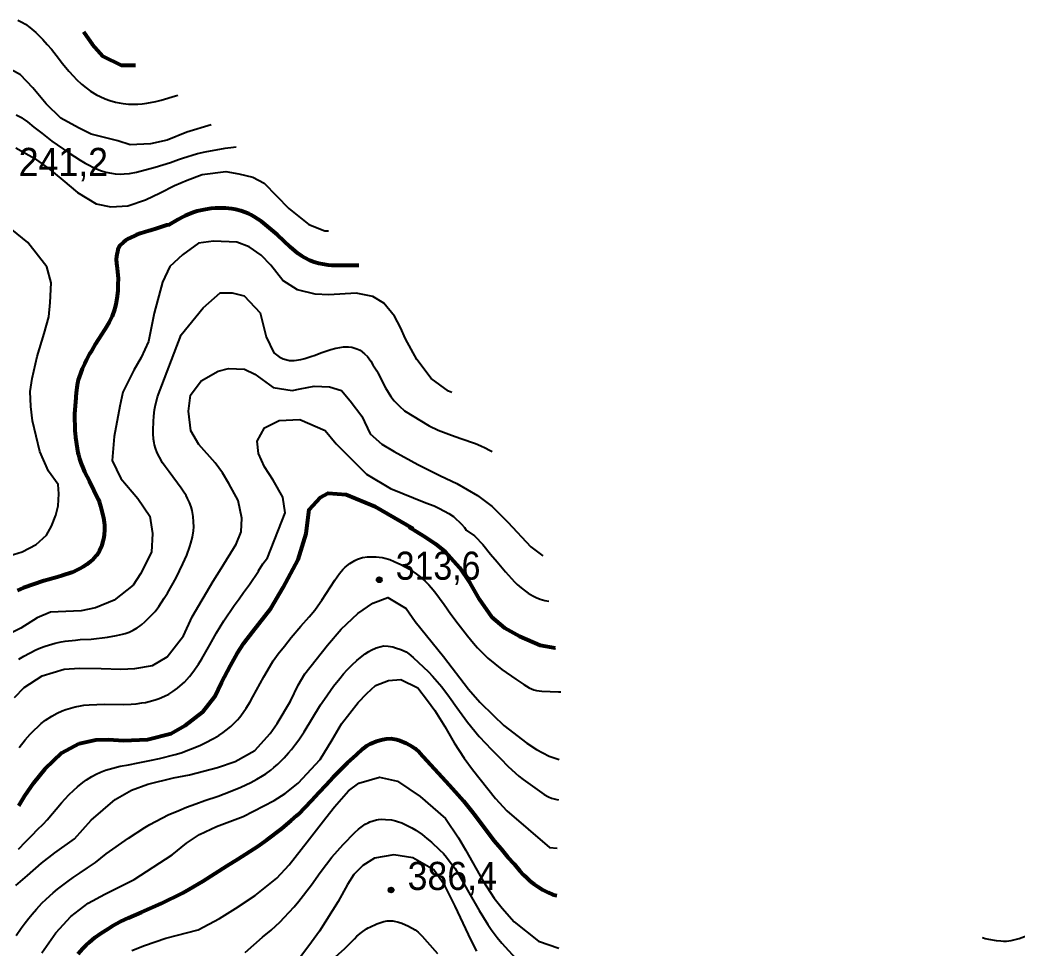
# Model space of a CAD drawing. Header units: metres. Extents: x 552626 to 559174, y 1843804 to 1852371.
# Drawn here: x 557821 to 558429, y 1850336 to 1850898 of the extents above; entities that cross this region are included whole.
import ezdxf

# ---------------------------------------------------------------- set-up
doc = ezdxf.new("R2010")
doc.units = ezdxf.units.M
doc.header["$LTSCALE"] = 6.8
for name, color, linetype, lineweight in [('1', 7, 'Continuous', 25), ('2', 7, 'Continuous', 53), ('5', 7, 'Continuous', 25)]:
    doc.layers.add(name, color=color, linetype=linetype, lineweight=lineweight)

msp = doc.modelspace()

# ---------------------------------------------------------------- hatches: boundary and pattern name
at = {"layer": '5'}
for points in [[(558039.61, 1850559.8, 1), (558036.61, 1850559.8, 1)], [(558046.76, 1850372.1, 1), (558043.76, 1850372.1, 1)]]:
    msp.add_hatch(color=256, dxfattribs=at).paths.add_polyline_path(points)

# ---------------------------------------------------------------- linework, layer by layer
at = {"layer": '1'}
for points in [[(557819.5, 1850898.38), (557821.87, 1850897.17)], [(557821.87, 1850897.17), (557824.05, 1850895.82), (557826.68, 1850893.9), (557830.31, 1850890.9), (557832.97, 1850888.32), (557834.63, 1850886.56), (557837.23, 1850883.67), (557839.73, 1850880.74), (557842.67, 1850877.08), (557846.42, 1850872.18), (557850.4, 1850867.42), (557853.09, 1850864.4), (557854.95, 1850862.45), (557858.03, 1850859.61), (557860.7, 1850857.43), (557863.47, 1850855.42), (557866.95, 1850853.25), (557869.26, 1850852.08), (557872.19, 1850850.81), (557875.04, 1850849.79), (557878.51, 1850848.81), (557880.81, 1850848.32), (557883.08, 1850847.94), (557886.46, 1850847.6), (557889.17, 1850847.52), (557891.96, 1850847.58), (557894.74, 1850847.79), (557897.47, 1850848.16), (557902.88, 1850849.18), (557906.22, 1850849.97), (557914.86, 1850852.5), (557916.15, 1850852.9)], [(557863.85, 1850829.3), (557856.09, 1850833.19), (557845.41, 1850839.01), (557836.68, 1850847.75), (557828.43, 1850857.46), (557821.16, 1850865.23), (557813.39, 1850869.59)], [(557818.49, 1850840.98), (557821.28, 1850839.65), (557822.03, 1850839.2), (557822.77, 1850838.73), (557825.36, 1850836.75), (557829.09, 1850833.65), (557834.04, 1850829.92), (557840.06, 1850825.16), (557850.28, 1850818.06), (557857.12, 1850813.61), (557860.18, 1850811.78), (557862.13, 1850810.73), (557865.24, 1850809.21), (557869.46, 1850807.42), (557872.74, 1850806.42), (557876.06, 1850805.74), (557878.27, 1850805.43), (557881.66, 1850805.21), (557883.74, 1850805.3), (557886.99, 1850805.65), (557891.27, 1850806.36), (557902.59, 1850809.4), (557911.8, 1850812.29), (557916.56, 1850814.01), (557919.17, 1850814.86), (557928.14, 1850817.57), (557932.78, 1850818.62), (557944.86, 1850820.93), (557949.86, 1850821.52), (557951.62, 1850821.65)], [(557936.49, 1850834.98), (557921.78, 1850830.52), (557909.72, 1850825.79), (557899.68, 1850823.61), (557887.41, 1850822.97), (557879.86, 1850825.42), (557863.85, 1850829.3)], [(557818.17, 1850821.19), (557829.31, 1850814.88), (557838.56, 1850808.23), (557846.66, 1850801.57), (557855.49, 1850794.1), (557866.94, 1850787.31), (557875.64, 1850785.48), (557885.99, 1850786.03), (557896.65, 1850789.56), (557905.66, 1850793.94), (557914.17, 1850798.26), (557921.89, 1850801.59), (557931.02, 1850804.96), (557945.34, 1850806.73), (557953.14, 1850805.27), (557961.53, 1850803.33), (557968.39, 1850799.73), (557983.42, 1850784.32), (557995.52, 1850774.62), (558005.19, 1850770.98), (558007.45, 1850770.87)], [(557803.44, 1850571.04), (557822.11, 1850576.6), (557830.55, 1850581.04), (557836.76, 1850586.81), (557839.87, 1850592.14), (557842.54, 1850598.81), (557843.87, 1850604.58), (557844.31, 1850611.69), (557843.76, 1850617.47), (557838.08, 1850625.43), (557832.73, 1850637.29), (557828.41, 1850655.96), (557827.41, 1850664.59), (557827.01, 1850673.67), (557828.03, 1850681.63), (557831.14, 1850694.85), (557835.46, 1850708.72), (557838.16, 1850718.8), (557839.09, 1850727.53), (557839.52, 1850739.41), (557837.01, 1850749.02), (557825.52, 1850763.91), (557815.76, 1850771.66)], [(558082.1, 1850673.1), (558079.98, 1850673.83), (558069.46, 1850681.49), (558060.92, 1850693.11), (558053.96, 1850705.56), (558050.86, 1850712.41), (558047.25, 1850719.19), (558040.93, 1850727.21), (558034.31, 1850731.08), (558024.17, 1850733.13), (558007.7, 1850732.14), (557999.29, 1850732.59), (557988.58, 1850735.09), (557979.82, 1850740.9), (557972.44, 1850750.21), (557966.75, 1850756.11), (557959.48, 1850761.19), (557951.96, 1850763.93), (557937.74, 1850764.61), (557928.74, 1850763.45), (557919.01, 1850756.42), (557911.47, 1850749.25), (557907.02, 1850739.86), (557901.98, 1850721.02), (557898.55, 1850703.91), (557894.12, 1850694.27), (557889.61, 1850686.55), (557883.03, 1850673.32), (557881.17, 1850664.88), (557877.77, 1850646.36), (557876.46, 1850631.93), (557881.84, 1850620.98), (557891.96, 1850609.02), (557899.36, 1850598.3)], [(557902.57, 1850664.63), (557903.9, 1850670.51), (557918.32, 1850707.9), (557931.63, 1850724.28), (557941.91, 1850733.37), (557949.17, 1850733.37), (557956.42, 1850731.56), (557966.1, 1850721.24), (557969.73, 1850706.69), (557974.32, 1850697.12), (557974.36, 1850697.07), (557977.47, 1850694.6), (557979.98, 1850693.43), (557983.83, 1850692.5), (557986.57, 1850692.45), (557990.62, 1850693.01), (557993.1, 1850693.66), (557997.32, 1850695.05), (557998.82, 1850695.5), (558000.3, 1850696.13), (558002.84, 1850697.06), (558008.82, 1850699.02), (558011.74, 1850699.81), (558014.24, 1850700.28), (558016.48, 1850700.63), (558019.59, 1850700.62), (558021.61, 1850700.49), (558024.56, 1850699.46), (558026.48, 1850698.59), (558029.19, 1850696.43), (558030.92, 1850694.9), (558033.07, 1850692.04), (558034.24, 1850689.8), (558036.58, 1850686.15), (558037.16, 1850685.03), (558039.26, 1850681.07), (558041.06, 1850677.35), (558041.86, 1850675.89), (558045.03, 1850670.6), (558047.14, 1850668.1), (558050.36, 1850664.73), (558053.41, 1850661.98), (558068.35, 1850652.88), (558073.71, 1850650.37), (558081.73, 1850647.26), (558087.45, 1850645.33), (558096.33, 1850642.17), (558099.54, 1850640.82), (558102.21, 1850639.56), (558104.8, 1850638.2), (558106.39, 1850637.28)], [(557817.46, 1850488.46), (557823.19, 1850494.51), (557834.2, 1850501.7), (557847.5, 1850505.67), (557856.81, 1850506.35), (557869.96, 1850506.06), (557881.84, 1850505.62), (557890.28, 1850506.08), (557900.99, 1850507.95), (557909.78, 1850513.21), (557919.63, 1850525.91), (557924.87, 1850537.44), (557937.57, 1850558.96), (557942.48, 1850566.6), (557951.46, 1850581.39), (557954.48, 1850588.68), (557955.07, 1850596.98), (557952.68, 1850607.64), (557947.12, 1850618.06), (557943.28, 1850624.56), (557938.74, 1850630.47), (557928.86, 1850641.55), (557924.17, 1850649.89), (557922.69, 1850661.68), (557924, 1850671.47), (557930.35, 1850680.05), (557940.62, 1850685.88), (557946.83, 1850687.65), (557956.6, 1850687.21), (557962.82, 1850684.1), (557973.91, 1850676.1), (557985.46, 1850674.33), (557990.34, 1850675.22), (557998.77, 1850676.99), (558008.1, 1850676.55), (558015.2, 1850674.33), (558020.53, 1850668.11), (558027.63, 1850658.78), (558032.51, 1850648.12), (558039.62, 1850641.9), (558047.16, 1850637.46), (558061.37, 1850629.46), (558065.51, 1850627.41), (558075.18, 1850622.74), (558085.1, 1850618.09), (558097.51, 1850610.77), (558106.51, 1850604.09), (558115.83, 1850594.61), (558129.88, 1850579.77), (558137.06, 1850574.29)], [(557820.07, 1850511.75), (557823.08, 1850513.5), (557830.39, 1850517.31), (557833.12, 1850518.57), (557836.08, 1850519.66), (557841.96, 1850521.44), (557845.59, 1850522.25), (557848.15, 1850522.62), (557854.33, 1850523.32), (557857.2, 1850523.57), (557863.84, 1850523.92), (557873.8, 1850525.01), (557879.12, 1850525.97), (557882.71, 1850526.79), (557884.35, 1850527.26), (557886.71, 1850528.12), (557889.18, 1850529.31), (557891.62, 1850530.68), (557893.5, 1850531.93), (557894.53, 1850532.72), (557896.36, 1850534.34), (557899.12, 1850537.06), (557902.44, 1850540.66), (557904.71, 1850543.69), (557908.06, 1850548.66), (557909.94, 1850551.67), (557915.16, 1850560.98), (557919.35, 1850569.45), (557920.52, 1850571.99), (557921.61, 1850574.63), (557923.54, 1850579.82), (557924.21, 1850581.9), (557925.1, 1850585.54), (557925.69, 1850589.35), (557925.83, 1850591.74), (557925.8, 1850594.81), (557925.56, 1850598.01), (557925.2, 1850600.47), (557924.92, 1850601.74), (557924.27, 1850603.87), (557923.27, 1850606.43), (557922.18, 1850608.91), (557921.24, 1850610.77), (557919.56, 1850613.46), (557918.35, 1850615.15), (557910.92, 1850624.99), (557908.5, 1850628.27), (557907.02, 1850630.43), (557905.06, 1850633.87), (557903.76, 1850636.67), (557902.73, 1850639.37), (557902.12, 1850641.47), (557901.86, 1850642.67), (557901.55, 1850644.89), (557901.32, 1850648.29), (557901.3, 1850650.35), (557901.49, 1850655.62), (557901.73, 1850658.78), (557902.18, 1850662.58), (557902.57, 1850664.63)], [(557820.24, 1850458.26), (557823.94, 1850462.9), (557827.01, 1850466.44), (557829.44, 1850468.96), (557831.47, 1850470.9), (557833.57, 1850472.76), (557836.29, 1850474.89), (557840.1, 1850477.35), (557843.16, 1850479.02), (557846.35, 1850480.47), (557848.51, 1850481.28), (557851.3, 1850482.17), (557854.07, 1850482.86), (557857.37, 1850483.5), (557859.45, 1850483.82), (557862.69, 1850484.16), (557871.94, 1850484.44), (557883.29, 1850484.37), (557888.05, 1850484.56), (557890.95, 1850484.79), (557894.51, 1850485.23), (557896.73, 1850485.62), (557898.96, 1850486.12), (557902.57, 1850487.14), (557904.88, 1850487.93), (557908.17, 1850489.3), (557910.71, 1850490.61), (557913.24, 1850492.15), (557916.1, 1850494.18), (557917.75, 1850495.52), (557920.19, 1850497.8), (557923.27, 1850501.21), (557925.4, 1850503.96), (557928.73, 1850508.76), (557930.69, 1850511.84), (557935.68, 1850520.45), (557939.67, 1850527.69), (557943.99, 1850534.85), (557950.36, 1850544.11), (557953.32, 1850548.14), (557956.04, 1850552.02), (557959.64, 1850556.86), (557964.96, 1850564.94), (557965.09, 1850565.18), (557967.58, 1850569.34), (557970.53, 1850573.06), (557981.17, 1850600.25), (557979.7, 1850609.8), (557973.83, 1850620.08), (557968.69, 1850628.16), (557965.02, 1850636.23), (557964.29, 1850643.58), (557968.69, 1850651.65), (557977.5, 1850656.06), (557989.97, 1850656.79), (558005.39, 1850650.18), (558011.99, 1850642.11), (558030.34, 1850623.75), (558045.01, 1850614.94)], [(558045.01, 1850614.94), (558066.29, 1850606.23), (558071.32, 1850604.53), (558074.13, 1850603.12), (558077.62, 1850601.33), (558080.17, 1850599.79), (558083.02, 1850598.02), (558084.47, 1850596.55), (558086.7, 1850594.61), (558087.93, 1850593.48), (558089.64, 1850591.3), (558090.62, 1850589.86), (558095.71, 1850586.37), (558096.19, 1850585.88), (558100.7, 1850581.05), (558105.48, 1850575.31), (558109.53, 1850570.59), (558114.44, 1850564.52), (558120, 1850558.48), (558121.49, 1850556.95), (558123.91, 1850554.83), (558126.49, 1850552.9), (558128.26, 1850551.69), (558131.1, 1850549.98), (558132.96, 1850549.05), (558135.47, 1850548.06), (558138.24, 1850547.29), (558140.75, 1850546.79)], [(557899.36, 1850598.3), (557900.95, 1850587.81), (557900.32, 1850576.55), (557893.73, 1850563.32), (557889.24, 1850556.5), (557877.82, 1850547.34), (557866.38, 1850542.81), (557857.84, 1850541.06), (557839.16, 1850540.2), (557831.08, 1850536.7), (557821.25, 1850530.43), (557810.55, 1850525.08)], [(557845.92, 1850424.83), (557850.36, 1850429.64), (557853.39, 1850432.57), (557855.46, 1850434.4), (557858.78, 1850437.09), (557860.93, 1850438.66), (557864.2, 1850440.72), (557866.84, 1850442.15), (557869.45, 1850443.41), (557872.51, 1850444.61), (557881.37, 1850446.97), (557886.43, 1850447.86), (557892.17, 1850449.12), (557899.29, 1850450.34), (557905.14, 1850451.62), (557914.65, 1850454.01), (557918.33, 1850455.16), (557929.53, 1850459.53), (557932.47, 1850460.95), (557938.22, 1850463.95), (557941, 1850465.54), (557943.64, 1850467.31), (557945.59, 1850468.78), (557948.33, 1850471.06), (557950.83, 1850473.44), (557952.36, 1850475.06), (557953.8, 1850476.74), (557955.82, 1850479.42), (557957.68, 1850482.18), (557959.97, 1850485.92), (557961.72, 1850488.97), (557968.3, 1850501.12), (557971.63, 1850506.99), (557974, 1850510.68), (557977.03, 1850514.87), (557980.71, 1850519.64), (557984.9, 1850524.81), (557990.73, 1850531.71), (557995.73, 1850537.28), (557999.04, 1850541.43), (558001.01, 1850544.08), (558003.43, 1850547.53), (558011.18, 1850559.6), (558014.06, 1850563.65), (558016.13, 1850566.02), (558017.48, 1850567.31), (558020.3, 1850569.58), (558023.33, 1850571.5), (558024.16, 1850571.92), (558024.98, 1850572.28), (558027.9, 1850573.19), (558030.95, 1850573.61), (558032.77, 1850573.7), (558036.3, 1850573.64), (558039.79, 1850573.25), (558041.55, 1850572.89), (558044.42, 1850571.98), (558047.07, 1850570.87), (558051.09, 1850569.02), (558054.61, 1850567.2), (558056.42, 1850566.13), (558060.53, 1850563.35), (558062.93, 1850561.49), (558065.84, 1850558.9), (558068.14, 1850556.61), (558069.59, 1850555.03), (558071.65, 1850552.5), (558077.29, 1850544.89), (558081.41, 1850539.05), (558085.8, 1850533.16), (558091.45, 1850525.84), (558095.06, 1850521.42), (558097.59, 1850518.63), (558102.98, 1850513.1), (558103.85, 1850512.32), (558112.35, 1850505.52), (558120.75, 1850499.57), (558125.64, 1850496.34), (558128.74, 1850494.49), (558131.53, 1850493.22), (558132.36, 1850492.96), (558133.21, 1850492.74), (558136.51, 1850492.29), (558146.61, 1850491.92), (558147.86, 1850492.02)], [(557818.16, 1850374.86), (557825.3, 1850380.95), (557833.71, 1850388.34), (557841.87, 1850394.55), (557853.64, 1850402.98), (557863.78, 1850414.3), (557878.41, 1850426.91), (557888.32, 1850432.42), (557898.18, 1850436.13), (557913.69, 1850439.97), (557923.25, 1850441.84), (557940.25, 1850446.1), (557951.01, 1850449.78), (557962.84, 1850456.54), (557972.08, 1850466.74), (557976.41, 1850472.76), (557984.37, 1850486.28), (557989.05, 1850495.95), (557993, 1850502.96), (558006.7, 1850520.22), (558014.99, 1850529.79), (558025.09, 1850539.31), (558034.26, 1850545.64), (558043.39, 1850549), (558054.31, 1850542.41), (558059.84, 1850534.56), (558076.94, 1850513.37), (558092.19, 1850493.65), (558099.02, 1850485.69), (558107.15, 1850477.62), (558113.49, 1850471.66), (558127.33, 1850460.91), (558133.3, 1850457.09), (558140.96, 1850453.08), (558146.97, 1850450.94)], [(557818.47, 1850344.48), (557821.49, 1850348.93), (557823.94, 1850352.31), (557826.01, 1850354.99), (557828.13, 1850357.55), (557830.72, 1850360.52), (557834.02, 1850364.09), (557836.6, 1850366.6), (557840.87, 1850370.45), (557843.55, 1850372.68), (557849.99, 1850377.51), (557852.89, 1850379.55), (557857.19, 1850382.39), (557861.55, 1850385.51), (557866.38, 1850388.82), (557872.99, 1850393.93), (557886.36, 1850403.53), (557896.23, 1850409.86), (557899.41, 1850411.81), (557910.33, 1850417.54), (557916.9, 1850420.27), (557921.49, 1850422.28), (557927.21, 1850424.22), (557932.54, 1850426.17), (557940.7, 1850428.88), (557948.01, 1850431.69), (557954.34, 1850434.28), (557960.43, 1850437.18), (557964.1, 1850439.11), (557967.43, 1850441.06), (557969.47, 1850442.39), (557972.5, 1850444.58), (557974.37, 1850446.11), (557976.67, 1850448.14), (557980.52, 1850451.99), (557983.25, 1850455.01), (557984.99, 1850457.06), (557987.49, 1850460.23), (557989.42, 1850462.87), (557992.78, 1850467.8), (558002.66, 1850484.09), (558004.92, 1850487.51), (558010.49, 1850495.4), (558014.17, 1850500.06), (558016.44, 1850502.8), (558018.61, 1850505.23), (558021.66, 1850508.26), (558024.55, 1850510.89), (558027.67, 1850513.51), (558029.67, 1850515), (558031.87, 1850516.4), (558033.29, 1850517.16), (558036.18, 1850518.51), (558039.21, 1850519.49), (558040.81, 1850519.75), (558043.57, 1850519.68), (558046.35, 1850519.11), (558048, 1850518.65), (558051.16, 1850517.57), (558054.3, 1850516.08), (558055.92, 1850515.04), (558058.63, 1850512.81), (558067.83, 1850504.05), (558070.32, 1850501.39), (558076.05, 1850494.91), (558080.6, 1850488.83), (558085.08, 1850482.5), (558088.35, 1850478.15), (558091.59, 1850473.67), (558098.59, 1850465), (558102.42, 1850460.91), (558105.72, 1850457.24), (558111.57, 1850451.44), (558115.92, 1850446.91), (558118.24, 1850444.76), (558122.54, 1850440.98), (558125.07, 1850438.9), (558137.92, 1850429.9), (558140.58, 1850428.36), (558142.23, 1850427.68), (558145.52, 1850426.75), (558146.45, 1850426.59)], [(557834.03, 1850334.11), (557842.42, 1850346.14), (557851.44, 1850356.04), (557862.08, 1850364.21), (557872.02, 1850369.47), (557889.9, 1850378.34), (557912.87, 1850393.32), (557921.57, 1850400.49), (557929.33, 1850405.63), (557939.7, 1850410.55), (557955.73, 1850416.51), (557974.55, 1850426.25), (557981.28, 1850430.37), (557989.04, 1850436.66), (558002.31, 1850451.05), (558009.68, 1850462.95), (558015.26, 1850472.6), (558025.34, 1850485.59), (558030.52, 1850490.94), (558035.75, 1850495.78), (558043.75, 1850498.89), (558051.14, 1850499.48), (558061.49, 1850494.49), (558067.38, 1850486.81), (558071.81, 1850480.76), (558077.68, 1850471.02), (558083.45, 1850461.14), (558089.52, 1850451.93)], [(558089.52, 1850451.93), (558094.57, 1850444.93), (558108.4, 1850427.48), (558115.32, 1850419.92), (558141.15, 1850397.86), (558145.82, 1850397.39)], [(557888.4, 1850335.47), (557896.15, 1850338.55), (557909.03, 1850342.85), (557928.62, 1850348.06), (557941.46, 1850354.94), (557951.2, 1850360.82), (557963.02, 1850368.73), (557976.22, 1850379.25), (557983.52, 1850387.29), (557994.53, 1850401.16), (558005.85, 1850415.7), (558011.13, 1850422.35), (558019.53, 1850432.06), (558025.81, 1850436.77), (558038.27, 1850440.26), (558049.08, 1850437.9), (558062.89, 1850428.56), (558078.17, 1850415.27), (558086.06, 1850403.7), (558090.23, 1850396.46), (558100.92, 1850377.37), (558107.61, 1850367.21), (558112.43, 1850361.07), (558119.8, 1850352.92), (558134.4, 1850341.09), (558146.72, 1850336.94)], [(557819.88, 1850396.87), (557824.06, 1850401.17), (557828.42, 1850405.38), (557831.22, 1850408.39), (557834.98, 1850412.19), (557837.13, 1850414.58), (557845.92, 1850424.83)], [(557957.02, 1850334.33), (557967.56, 1850343.51), (557972.69, 1850347.83), (557978.11, 1850352.9), (557980.64, 1850355.38), (557986.59, 1850361.99), (557989.42, 1850365.25), (557997.12, 1850375.12), (558002.46, 1850382.65), (558006.2, 1850387.71), (558009.45, 1850391.86), (558016.3, 1850399.67), (558023.28, 1850406.93), (558025.61, 1850408.97), (558027.17, 1850410.15), (558029.68, 1850411.83), (558031.4, 1850412.77), (558032.41, 1850413.23), (558034.34, 1850413.94), (558036.38, 1850414.47), (558037.55, 1850414.66), (558039.71, 1850414.84), (558041.94, 1850414.82), (558045.49, 1850414.48), (558047.85, 1850414), (558049.19, 1850413.61), (558051.68, 1850412.68)], [(558051.68, 1850412.68), (558054.17, 1850411.57), (558057.85, 1850409.64), (558060.2, 1850408.22), (558063.98, 1850405.59), (558066.98, 1850403.27), (558069.63, 1850401.03), (558074.58, 1850396.47), (558076.88, 1850394.14), (558078.81, 1850391.85), (558082.29, 1850387.36), (558083.94, 1850385.08), (558085.43, 1850382.66), (558089.77, 1850375.21), (558092.36, 1850370.5), (558098.54, 1850359.64), (558103.75, 1850351.2), (558105.78, 1850348.24), (558107.54, 1850345.84), (558109.47, 1850343.33), (558112.21, 1850339.98), (558120.55, 1850330.89)], [(558097.15, 1850335.14), (558093.68, 1850341.82), (558084.13, 1850362.32), (558077.99, 1850374.35), (558071.06, 1850384.23), (558058.4, 1850391.52), (558046.99, 1850393.42), (558035.26, 1850391.43), (558028.19, 1850386.89), (558022.77, 1850381.51), (558018.84, 1850375.4), (558013.21, 1850365.11), (558001.9, 1850347.09), (557997.13, 1850340.5), (557988.75, 1850329.33)], [(558011.88, 1850331.85), (558017.01, 1850336.52), (558023.08, 1850342.63), (558024.61, 1850344.06), (558027.33, 1850346.41), (558030.39, 1850348.54), (558031.36, 1850349.1), (558032.39, 1850349.66), (558036.58, 1850351.58), (558040.85, 1850352.98), (558042.97, 1850353.37), (558046.37, 1850353.38), (558049.73, 1850352.63), (558051.79, 1850351.93), (558055.87, 1850350.18), (558059.77, 1850347.98), (558060.7, 1850347.33), (558061.57, 1850346.67), (558064.16, 1850344.13), (558067.01, 1850340.73), (558073.3, 1850333.61)], [(558402.92, 1850343.28), (558403.66, 1850343.05), (558404.73, 1850342.78), (558406.7, 1850342.38), (558411.41, 1850341.61), (558414.06, 1850341.29), (558415.76, 1850341.19), (558417.51, 1850341.21), (558420.4, 1850341.59), (558422.86, 1850342.13), (558425.3, 1850342.78), (558428.43, 1850343.87), (558428.71, 1850344)]]:
    msp.add_lwpolyline(points, dxfattribs=at)
at = {"layer": '2'}
for points in [[(557859.13, 1850891.34), (557859.56, 1850890.76), (557864.47, 1850883.86), (557870.96, 1850876.63), (557881.87, 1850871.2), (557889.86, 1850871.09), (557890.61, 1850871.2)], [(558025.72, 1850749.97), (558013.12, 1850749.91), (558009.41, 1850750), (558007.14, 1850750.18), (558003.7, 1850750.66), (558001.49, 1850751.11), (557998.15, 1850752.08), (557996.12, 1850752.92), (557993.14, 1850754.45), (557991.33, 1850755.53), (557988.62, 1850757.44), (557984.36, 1850761.06), (557976.54, 1850768.47), (557969.36, 1850774.59), (557966.84, 1850776.46), (557962.35, 1850779.42), (557960.39, 1850780.56), (557959.28, 1850781.12), (557957.23, 1850781.99), (557954.45, 1850782.93), (557951.4, 1850783.74), (557948.91, 1850784.23), (557945.09, 1850784.62), (557942.64, 1850784.68), (557938.82, 1850784.56), (557936.44, 1850784.36), (557933.03, 1850783.85), (557931, 1850783.43), (557927.98, 1850782.71), (557926.14, 1850782.17), (557923.42, 1850781.14), (557920.78, 1850779.97), (557919.08, 1850779.18), (557916.42, 1850777.8), (557910.97, 1850774.47), (557909.55, 1850774.24), (557906.03, 1850773.1), (557903.57, 1850772.27), (557899.69, 1850771.1), (557898.63, 1850770.79), (557893.51, 1850769.29), (557891.15, 1850768.38), (557886.55, 1850766.3), (557884.6, 1850765.07), (557883.34, 1850764.11), (557881.2, 1850762.04), (557879.87, 1850759.33), (557879.12, 1850755.5), (557879.01, 1850753.3), (557879.27, 1850749.49), (557879.59, 1850748.25), (557880.11, 1850742.11), (557879.99, 1850738.44), (557879.86, 1850734.78), (557879.53, 1850731.27), (557878.73, 1850726.34), (557877.9, 1850723.23), (557876.61, 1850719.34), (557874.66, 1850715.65), (557872.91, 1850712.62), (557872.3, 1850711.64), (557869.67, 1850707.5), (557868.75, 1850705.94), (557867.89, 1850704.65), (557866.5, 1850702.49), (557864.21, 1850698.57)], [(557864.21, 1850698.57), (557862.82, 1850696.4), (557861.03, 1850692.91), (557859.92, 1850690.69), (557858.29, 1850687.4), (557857.53, 1850685.21), (557856.48, 1850682.44), (557855.95, 1850680.74), (557855.38, 1850677.75), (557855.12, 1850675.99), (557854.91, 1850674.69), (557854.6, 1850670.5), (557854.46, 1850669.59), (557853.83, 1850660.23), (557854.02, 1850649.76), (557854.11, 1850648.39), (557854.41, 1850645.79), (557855.36, 1850639.15), (557855.8, 1850636.65), (557856.12, 1850635.28), (557856.82, 1850632.85), (557857.61, 1850630.51), (557858.88, 1850627.16), (557859.78, 1850625.13), (557862.88, 1850619.4), (557868.14, 1850608.52), (557868.68, 1850607.09), (557869.52, 1850604.34), (557871.24, 1850597.18), (557871.72, 1850594.4), (557871.86, 1850592.82), (557871.92, 1850589.89), (557871.73, 1850587.03), (557871.52, 1850585.53), (557870.96, 1850582.98), (557869.98, 1850579.98), (557868.76, 1850577.19), (557867.23, 1850574.68), (557865.29, 1850572.49), (557863.18, 1850570.61), (557861.15, 1850569.05), (557859.08, 1850567.66), (557856.85, 1850566.34), (557853.98, 1850564.95), (557852.07, 1850564.23), (557846.41, 1850562.32), (557843.15, 1850561.28), (557835.28, 1850559.11), (557822.81, 1850554.88), (557819.2, 1850553.38)], [(557856.64, 1850460.81), (557866.57, 1850462.85), (557874.24, 1850463.21), (557883.33, 1850462.46), (557897.91, 1850463.1), (557912.15, 1850466.8), (557920.6, 1850471.62), (557931.35, 1850479.93), (557938.65, 1850489.13), (557942.68, 1850497.69), (557948.06, 1850507.96), (557952.24, 1850515.25), (557956.16, 1850521.36), (557961.64, 1850528.55), (557972.57, 1850542.46), (557980.01, 1850555.05), (557989.08, 1850572.04), (557993.92, 1850587.81), (557995.73, 1850602.36), (558002.39, 1850609.64), (558007.22, 1850612.07), (558018.11, 1850611.46), (558035.65, 1850604.18), (558058.63, 1850590.84)], [(558055.99, 1850591.58), (558059.69, 1850589.58), (558065.92, 1850585.79), (558072.05, 1850581.61), (558078, 1850576.89), (558086.7, 1850567.22), (558092.91, 1850557.9), (558098.53, 1850548.13), (558106.08, 1850537.3), (558113.78, 1850530.72), (558122.86, 1850525.59), (558135.43, 1850520.22), (558144.5, 1850518.56), (558144.53, 1850518.57)], [(558024.36, 1850453.93), (558028.1, 1850457.4), (558030.79, 1850459.47), (558032.58, 1850460.49), (558036.34, 1850462.08), (558040.23, 1850463.2), (558041.23, 1850463.4), (558042.19, 1850463.55), (558045.36, 1850463.69), (558048.54, 1850463.16), (558050.49, 1850462.56), (558054.35, 1850460.93), (558058.09, 1850458.85), (558059.85, 1850457.6), (558062.49, 1850455.19), (558080.58, 1850435.53), (558085.79, 1850429.66), (558088.98, 1850425.93), (558093.93, 1850419.97), (558096.16, 1850417.17), (558107.5, 1850402.08), (558111.89, 1850396.94), (558115.94, 1850392), (558119.64, 1850387.89), (558123.19, 1850383.62), (558125.4, 1850381.32), (558126.91, 1850379.88), (558129.45, 1850377.52), (558131.73, 1850375.61), (558134.24, 1850373.9), (558137.05, 1850372.27), (558140.23, 1850370.57), (558142.94, 1850369.41), (558143.71, 1850369.17), (558144.5, 1850368.95), (558145.47, 1850368.78)], [(557819.96, 1850423.03), (557823.63, 1850429.11), (557829.16, 1850436.95), (557835.9, 1850445.44), (557846.11, 1850455.1), (557856.64, 1850460.81)], [(557855.91, 1850333.5), (557858.83, 1850336.69), (557860.81, 1850338.66), (557862.86, 1850340.54), (557866.12, 1850343.25), (557869.43, 1850345.71), (557874.21, 1850348.88), (557876.75, 1850350.38), (557881.61, 1850352.99), (557886.33, 1850355.23), (557894.26, 1850358.6), (557906.15, 1850363.88), (557919.18, 1850370.41), (557923.1, 1850372.56), (557931.28, 1850377.39), (557945.83, 1850386.73), (557952.85, 1850390.9), (557964.53, 1850398.47), (557970.11, 1850402.5), (557979.16, 1850409.29), (557984.73, 1850414.12), (557988.33, 1850417.13), (557989.27, 1850418.02), (557997.19, 1850426.29), (558001.5, 1850431.06), (558005.94, 1850435.77), (558010.13, 1850440.43), (558014.05, 1850444.16), (558018.86, 1850449.04), (558024.36, 1850453.93)]]:
    msp.add_lwpolyline(points, dxfattribs=at)
at = {"layer": '5'}
for centre in [(558038.11, 1850559.8), (558045.26, 1850372.1)]:
    msp.add_circle(centre, 1.5, dxfattribs=at)

# ---------------------------------------------------------------- texts
for s, width, p in [('241,2', 0.95, (557819.97, 1850804.07)), ('313,6', 0.9, (558048.11, 1850559.8)), ('386,4', 0.95, (558055.26, 1850372.1))]:
    msp.add_text(s, height=17, dxfattribs=dict(at, width=width)).set_placement(p)

doc.saveas('drawing.dxf')
